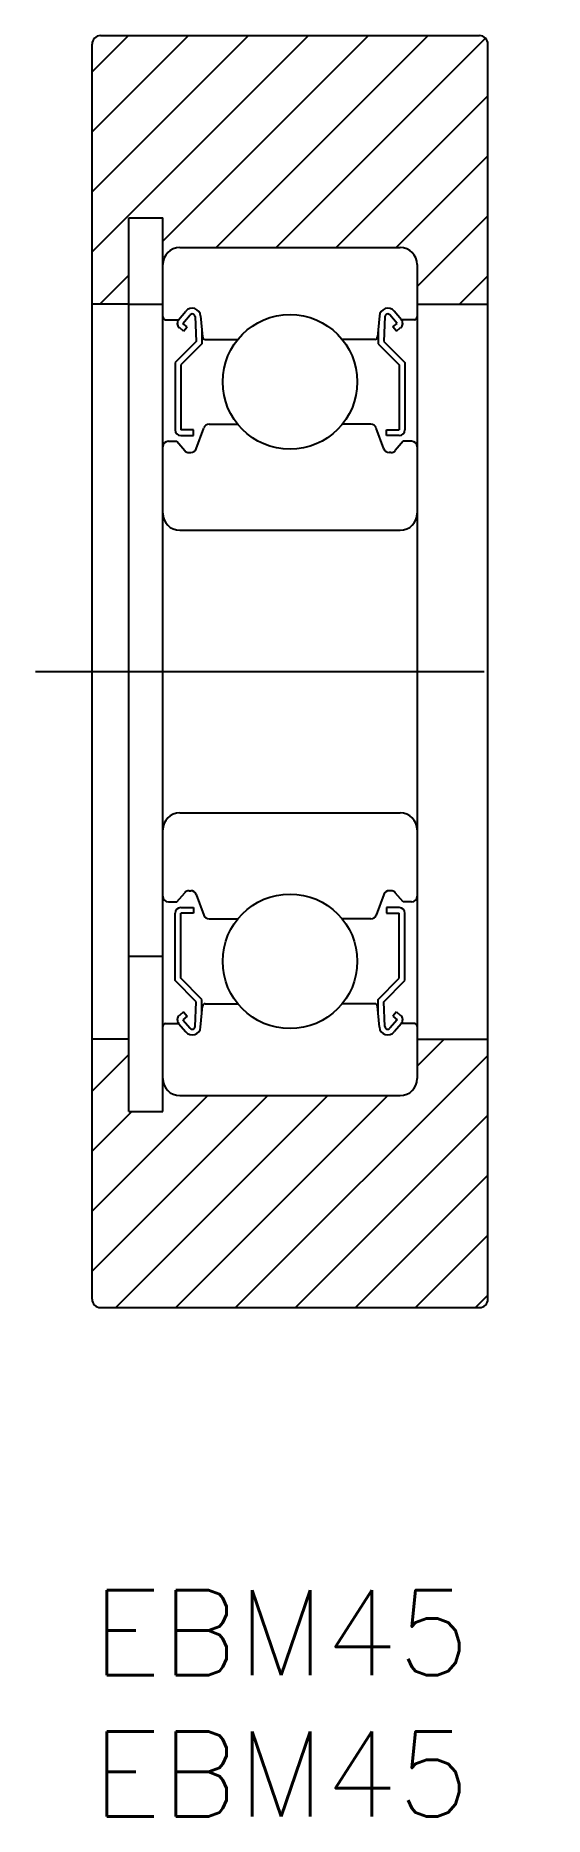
# Model space of a CAD drawing. Extents: x -2 to 16, y -8 to 55.
import ezdxf

# ---------------------------------------------------------------- set-up
doc = ezdxf.new("R2010")
doc.units = 0
doc.header["$LTSCALE"] = 0.5
doc.linetypes.add('CENTER', pattern=[50.8, 31.75, -6.35, 6.35, -6.35])
for name, color, linetype in [('MSM_CENTER', 1, 'CENTER'), ('MSM_CONTINUOUS', 7, 'CONTINUOUS'), ('MSM_NARROW', 5, 'CONTINUOUS'), ('MSM_PART_NUMBER', 7, 'CONTINUOUS')]:
    doc.layers.add(name, color=color, linetype=linetype)
doc.styles.get("Standard").update_dxf_attribs({"font": 'txt.shx', "height": 3, "bigfont": 'bigfont.shx'})

# ---------------------------------------------------------------- blocks, each defined once
blk = doc.blocks.new('*U2')
at = {"layer": 'MSM_PART_NUMBER'}
blk.add_text('EBM45', height=3, dxfattribs=at).set_placement((0, -3))
blk = doc.blocks.new('*U3')
at = {"layer": 'MSM_PART_NUMBER'}
blk.add_text('EBM45', height=3, dxfattribs=at).set_placement((0, -8))

msp = doc.modelspace()

# ---------------------------------------------------------------- linework, layer by layer
at = {"layer": 'MSM_CENTER'}
msp.add_line((-2, 32.5), (16, 32.5), dxfattribs=at)
at = {"layer": 'MSM_CONTINUOUS'}
for p, q in [((0.3, 55), (13.7, 55)), ((0, 10.3), (0, 54.7)), ((14, 10.3), (14, 54.7)), ((1.3, 16.939), (1.3, 48.55)), ((1.3, 48.55), (2.5, 48.55)), ((2.5, 16.939), (2.5, 48.55)), ((3.1, 47.5), (10.9, 47.5)), ((11.5, 46.9), (11.5, 18.1)), ((1.3, 45.5), (0, 45.5)), ((1.3, 45.505), (2.5, 45.505)), ((11.5, 45.5), (14, 45.5)), ((2.6, 44.95), (3.06, 44.95)), ((3.06, 44.95), (3.31, 45.247)), ((3.213, 44.821), (3.463, 45.119)), ((3.366, 44.693), (3.213, 44.821)), ((3.64, 45.06), (3.683, 44.183)), ((3.838, 45.081), (3.903, 44.341)), ((10.162, 45.081), (10.097, 44.341)), ((10.36, 45.06), (10.317, 44.183)), ((10.787, 44.821), (10.537, 45.119)), ((10.634, 44.693), (10.787, 44.821)), ((10.94, 44.95), (10.69, 45.247)), ((11.4, 44.95), (10.94, 44.95)), ((3.683, 44.183), (2.933, 43.433)), ((3.238, 44.54), (3.085, 44.668)), ((3.238, 44.54), (3.366, 44.693)), ((3.883, 44.57), (3.883, 44.1)), ((4.003, 44.25), (5.151, 44.25)), ((9.997, 44.25), (8.849, 44.25)), ((10.117, 44.57), (10.117, 44.1)), ((10.317, 44.183), (11.067, 43.433)), ((10.762, 44.54), (10.634, 44.693)), ((10.762, 44.54), (10.915, 44.668)), ((3.883, 44.1), (3.133, 43.35)), ((10.117, 44.1), (10.867, 43.35)), ((2.933, 43.433), (2.933, 41.05)), ((3.133, 43.35), (3.133, 41.05)), ((10.867, 43.35), (10.867, 41.05)), ((11.067, 43.433), (11.067, 41.05)), ((3.583, 41.05), (3.133, 41.05)), ((3.583, 40.85), (3.583, 41.05)), ((3.682, 40.382), (3.95, 41.118)), ((4.138, 41.25), (5.151, 41.25)), ((9.862, 41.25), (8.849, 41.25)), ((10.318, 40.382), (10.05, 41.118)), ((10.417, 40.85), (10.417, 41.05)), ((10.417, 41.05), (10.867, 41.05)), ((2.7, 40.65), (3, 40.65)), ((3, 40.65), (3.276, 40.321)), ((3.133, 40.85), (3.583, 40.85)), ((10.867, 40.85), (10.417, 40.85)), ((11, 40.65), (10.724, 40.321)), ((11.3, 40.65), (11, 40.65)), ((3.429, 40.25), (3.494, 40.25)), ((10.571, 40.25), (10.506, 40.25)), ((3.1, 37.5), (10.9, 37.5)), ((3.1, 27.5), (10.9, 27.5)), ((3, 24.35), (3.276, 24.679)), ((3.429, 24.75), (3.494, 24.75)), ((3.682, 24.618), (3.95, 23.882)), ((10.318, 24.618), (10.05, 23.882)), ((10.571, 24.75), (10.506, 24.75)), ((11, 24.35), (10.724, 24.679)), ((2.7, 24.35), (3, 24.35)), ((2.933, 21.567), (2.933, 23.95)), ((3.133, 24.15), (3.583, 24.15)), ((3.133, 21.65), (3.133, 23.95)), ((3.583, 23.95), (3.133, 23.95)), ((3.583, 24.15), (3.583, 23.95)), ((10.867, 24.15), (10.417, 24.15)), ((10.417, 24.15), (10.417, 23.95)), ((10.417, 23.95), (10.867, 23.95)), ((10.867, 21.65), (10.867, 23.95)), ((11.3, 24.35), (11, 24.35)), ((11.067, 21.567), (11.067, 23.95)), ((4.138, 23.75), (5.151, 23.75)), ((9.862, 23.75), (8.849, 23.75)), ((1.3, 22.438), (2.5, 22.438)), ((3.683, 20.817), (2.933, 21.567)), ((3.883, 20.9), (3.133, 21.65)), ((10.117, 20.9), (10.867, 21.65)), ((10.317, 20.817), (11.067, 21.567)), ((3.64, 19.94), (3.683, 20.817)), ((3.883, 20.43), (3.883, 20.9)), ((10.117, 20.43), (10.117, 20.9)), ((10.36, 19.94), (10.317, 20.817)), ((3.238, 20.46), (3.085, 20.332)), ((3.366, 20.307), (3.213, 20.179)), ((3.213, 20.179), (3.463, 19.881)), ((3.238, 20.46), (3.366, 20.307)), ((3.838, 19.919), (3.903, 20.659)), ((4.003, 20.75), (5.151, 20.75)), ((4.29, 20.75), (4.29, 20.75)), ((4.577, 20.75), (4.577, 20.75)), ((9.997, 20.75), (8.849, 20.75)), ((10.162, 19.919), (10.097, 20.659)), ((10.787, 20.179), (10.537, 19.881)), ((10.762, 20.46), (10.634, 20.307)), ((10.634, 20.307), (10.787, 20.179)), ((10.762, 20.46), (10.915, 20.332)), ((2.6, 20.05), (3.06, 20.05)), ((3.06, 20.05), (3.31, 19.753)), ((10.94, 20.05), (10.69, 19.753)), ((11.4, 20.05), (10.94, 20.05)), ((1.3, 19.5), (0, 19.5)), ((11.5, 19.5), (14, 19.5)), ((3.1, 17.5), (10.9, 17.5)), ((1.3, 16.939), (2.5, 16.939)), ((0.3, 10), (13.7, 10))]:
    msp.add_line(p, q, dxfattribs=at)
for centre in [(7, 42.75), (7, 22.25)]:
    msp.add_circle(centre, 2.381, dxfattribs=at)
for centre, radius, start, end in [((0.3, 54.7), 0.3, 90, 180), ((13.7, 54.7), 0.3, 0, 90), ((3.1, 46.9), 0.6, 90, 180), ((10.9, 46.9), 0.6, 0, 90), ((2.6, 45.05), 0.1, 180, 270), ((3.213, 44.821), 0.2, 140.00293, 230.08703), ((3.539, 45.055), 0.3, 4.99676, 140.00293), ((3.54, 45.055), 0.1, 2.81982, 140.00215), ((10.461, 45.055), 0.3, 39.99707, 175.00324), ((10.46, 45.055), 0.1, 39.99785, 177.18018), ((10.787, 44.821), 0.2, 309.91297, 39.99707), ((11.4, 45.05), 0.1, 270, 0), ((4.003, 44.35), 0.1, 184.99676, 269.9995), ((9.997, 44.35), 0.1, 270.0005, 355.00324), ((3.133, 41.05), 0.2, 180, 270), ((4.138, 41.05), 0.2, 90, 159.99139), ((9.862, 41.05), 0.2, 20.00861, 90), ((10.867, 41.05), 0.2, 270, 0), ((2.7, 40.45), 0.2, 90, 180), ((3.429, 40.45), 0.2, 219.99503, 270), ((3.494, 40.45), 0.2, 270, 339.99139), ((10.506, 40.45), 0.2, 200.00861, 270), ((10.571, 40.45), 0.2, 270, 320.00497), ((11.3, 40.45), 0.2, 0, 90), ((3.1, 38.1), 0.6, 180, 270), ((10.9, 38.1), 0.6, 270, 0), ((3.1, 26.9), 0.6, 90, 180), ((10.9, 26.9), 0.6, 0, 90), ((3.429, 24.55), 0.2, 90, 140.00497), ((3.494, 24.55), 0.2, 20.00861, 90), ((10.506, 24.55), 0.2, 90, 159.99139), ((10.571, 24.55), 0.2, 39.99503, 90), ((2.7, 24.55), 0.2, 180, 270), ((3.133, 23.95), 0.2, 90, 180), ((10.867, 23.95), 0.2, 0, 90), ((11.3, 24.55), 0.2, 270, 0), ((4.138, 23.95), 0.2, 200.00861, 270), ((9.862, 23.95), 0.2, 270, 339.99139), ((3.213, 20.179), 0.2, 129.91297, 219.99707), ((4.003, 20.65), 0.1, 90.0005, 175.00324), ((9.997, 20.65), 0.1, 4.99676, 89.9995), ((10.787, 20.179), 0.2, 320.00293, 50.08703), ((2.6, 19.95), 0.1, 90, 180), ((3.539, 19.945), 0.3, 219.99707, 355.00324), ((3.54, 19.945), 0.1, 219.99785, 357.18018), ((10.461, 19.945), 0.3, 184.99676, 320.00293), ((10.46, 19.945), 0.1, 182.81982, 320.00215), ((11.4, 19.95), 0.1, 0, 90), ((3.1, 18.1), 0.6, 180, 270), ((10.9, 18.1), 0.6, 270, 0), ((0.3, 10.3), 0.3, 180, 270), ((13.7, 10.3), 0.3, 270, 0)]:
    msp.add_arc(centre, radius, start, end, dxfattribs=at)
at = {"layer": 'MSM_NARROW'}
for p, q in [((0, 53.713), (1.287, 55)), ((0, 51.592), (3.408, 55)), ((0, 49.471), (5.529, 55)), ((0, 47.349), (7.651, 55)), ((2.5, 47.728), (9.772, 55)), ((4.393, 47.5), (11.893, 55)), ((6.515, 47.5), (13.919, 54.905)), ((8.636, 47.5), (14, 52.864)), ((10.757, 47.5), (14, 50.743)), ((11.5, 46.121), (14, 48.621)), ((0.272, 45.5), (1.3, 46.528)), ((13, 45.5), (14, 46.5)), ((0, 17.651), (1.3, 18.951)), ((5.077, 10), (14, 18.923)), ((11.5, 18.544), (12.456, 19.5)), ((2.5, 18.029), (2.504, 18.033)), ((0, 13.408), (4.092, 17.5)), ((0, 11.287), (6.213, 17.5)), ((0.835, 10), (8.335, 17.5)), ((2.956, 10), (10.456, 17.5)), ((0, 15.529), (1.409, 16.939)), ((7.198, 10), (14, 16.802)), ((9.32, 10), (14, 14.68)), ((11.441, 10), (14, 12.559)), ((13.562, 10), (14, 10.438))]:
    msp.add_line(p, q, dxfattribs=at)

# ---------------------------------------------------------------- block references
at = {"layer": 'MSM_CONTINUOUS'}
for name in ['*U2', '*U3']:
    msp.add_blockref(name, (0, 0), dxfattribs=at)

doc.saveas('drawing.dxf')
